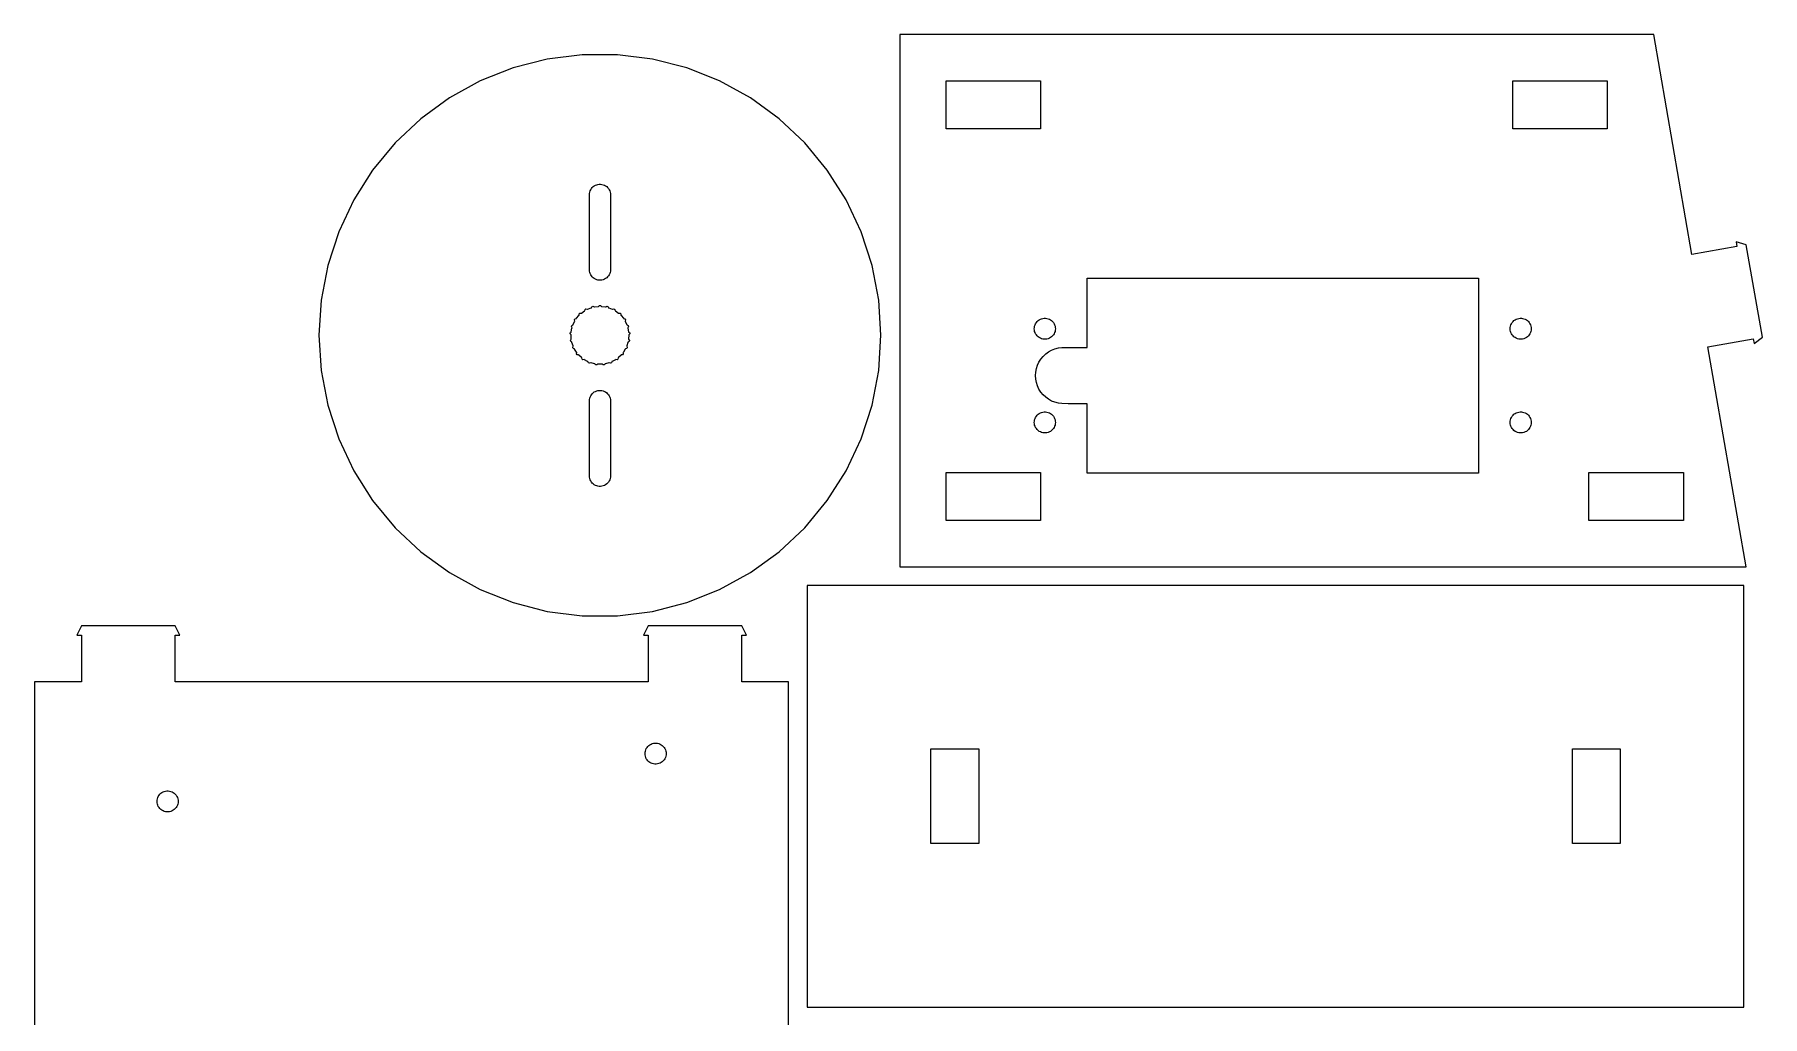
# Model space of a CAD drawing. Header units: metres. Extents: x -90 to 94, y -109 to 116.
# Drawn here: x -90.4 to 94.1, y 10.8 to 115.6 of the extents above; entities that cross this region are included whole.
import ezdxf

# ---------------------------------------------------------------- set-up
doc = ezdxf.new("R2010")
doc.units = ezdxf.units.M

msp = doc.modelspace()

# ---------------------------------------------------------------- linework, layer by layer
for p, q in [((82.5, 115.6), (2, 115.6)), ((2, 115.6), (2, 58.8)), ((86.5762, 92.1263), (82.5, 115.6)), ((-35.6214, 112.969), (-39.2705, 112.032)), ((-31.8837, 113.441), (-35.6214, 112.969)), ((-28.1163, 113.441), (-31.8837, 113.441)), ((-24.3786, 112.969), (-28.1163, 113.441)), ((-20.7295, 112.032), (-24.3786, 112.969)), ((-39.2705, 112.032), (-42.7734, 110.645)), ((-17.2266, 110.645), (-20.7295, 112.032)), ((-42.7734, 110.645), (-46.0748, 108.83)), ((-13.9252, 108.83), (-17.2266, 110.645)), ((6.95001, 105.55), (6.95001, 110.65)), ((6.95001, 110.65), (17.05, 110.65)), ((17.05, 110.65), (17.05, 105.55)), ((67.45, 105.55), (67.45, 110.65)), ((67.45, 110.65), (77.55, 110.65)), ((77.55, 110.65), (77.55, 105.55)), ((-46.0748, 108.83), (-49.1227, 106.615)), ((-10.8773, 106.615), (-13.9252, 108.83)), ((-49.1227, 106.615), (-51.8691, 104.036)), ((-8.13094, 104.036), (-10.8773, 106.615)), ((17.05, 105.55), (6.95001, 105.55)), ((77.55, 105.55), (67.45, 105.55)), ((-51.8691, 104.036), (-54.2705, 101.134)), ((-5.72949, 101.134), (-8.13094, 104.036)), ((-54.2705, 101.134), (-56.2892, 97.9526)), ((-30.2108, 99.6051), (-30.0706, 99.6228)), ((-30.0706, 99.6228), (-29.9294, 99.6228)), ((-29.9294, 99.6228), (-29.7892, 99.6051)), ((-3.7108, 97.9526), (-5.72949, 101.134)), ((-56.2892, 97.9526), (-57.8933, 94.5437)), ((-31.125, 98.5), (-31.1161, 98.641)), ((-31.125, 90.5), (-31.125, 98.5)), ((-31.1161, 98.641), (-31.0897, 98.7798)), ((-31.0897, 98.7798), (-31.046, 98.9141)), ((-31.046, 98.9141), (-30.9858, 99.042)), ((-30.9858, 99.042), (-30.9101, 99.1613)), ((-30.9101, 99.1613), (-30.8201, 99.2701)), ((-30.8201, 99.2701), (-30.7171, 99.3668)), ((-30.7171, 99.3668), (-30.6028, 99.4499)), ((-30.6028, 99.4499), (-30.479, 99.5179)), ((-30.479, 99.5179), (-30.3476, 99.5699)), ((-30.3476, 99.5699), (-30.2108, 99.6051)), ((-29.7892, 99.6051), (-29.6524, 99.5699)), ((-29.6524, 99.5699), (-29.521, 99.5179)), ((-29.521, 99.5179), (-29.3972, 99.4499)), ((-29.3972, 99.4499), (-29.2829, 99.3668)), ((-29.2829, 99.3668), (-29.1799, 99.2701)), ((-29.1799, 99.2701), (-29.0899, 99.1613)), ((-29.0899, 99.1613), (-29.0142, 99.042)), ((-29.0142, 99.042), (-28.954, 98.9141)), ((-28.954, 98.9141), (-28.9103, 98.7798)), ((-28.9103, 98.7798), (-28.8839, 98.641)), ((-28.8839, 98.641), (-28.875, 98.5)), ((-28.875, 98.5), (-28.875, 90.5)), ((-2.10671, 94.5437), (-3.7108, 97.9526)), ((-57.8933, 94.5437), (-59.0575, 90.9607)), ((-0.94251, 90.9607), (-2.10671, 94.5437)), ((91.3889, 92.9749), (86.5762, 92.1263)), ((92.3737, 93.1486), (91.3021, 93.4673)), ((91.3021, 93.4673), (91.3889, 92.9749)), ((94.1102, 83.3005), (92.3737, 93.1486)), ((-59.0575, 90.9607), (-59.7634, 87.26)), ((-31.1161, 90.359), (-31.125, 90.5)), ((-28.875, 90.5), (-28.8839, 90.359)), ((-0.23656, 87.26), (-0.94251, 90.9607)), ((-31.0897, 90.2202), (-31.1161, 90.359)), ((-31.046, 90.0859), (-31.0897, 90.2202)), ((-30.9858, 89.958), (-31.046, 90.0859)), ((-30.9101, 89.8387), (-30.9858, 89.958)), ((-30.8201, 89.7299), (-30.9101, 89.8387)), ((-30.7171, 89.6332), (-30.8201, 89.7299)), ((-30.6028, 89.5501), (-30.7171, 89.6332)), ((-30.479, 89.4821), (-30.6028, 89.5501)), ((-30.3476, 89.4301), (-30.479, 89.4821)), ((-30.2108, 89.3949), (-30.3476, 89.4301)), ((-30.0706, 89.3772), (-30.2108, 89.3949)), ((-29.9294, 89.3772), (-30.0706, 89.3772)), ((-29.7892, 89.3949), (-29.9294, 89.3772)), ((-29.6524, 89.4301), (-29.7892, 89.3949)), ((-29.521, 89.4821), (-29.6524, 89.4301)), ((-29.3972, 89.5501), (-29.521, 89.4821)), ((-29.2829, 89.6332), (-29.3972, 89.5501)), ((-29.1799, 89.7299), (-29.2829, 89.6332)), ((-29.0899, 89.8387), (-29.1799, 89.7299)), ((-29.0142, 89.958), (-29.0899, 89.8387)), ((-28.954, 90.0859), (-29.0142, 89.958)), ((-28.9103, 90.2202), (-28.954, 90.0859)), ((-28.8839, 90.359), (-28.9103, 90.2202)), ((22, 82.2), (22, 89.6)), ((22, 89.6), (63.8, 89.6)), ((63.8, 89.6), (63.8, 68.8)), ((-59.7634, 87.26), (-60, 83.5)), ((0, 83.5), (-0.23656, 87.26)), ((-32.8707, 84.6366), (-32.7056, 84.9874)), ((-32.7181, 85.1657), (-32.6645, 85.2501)), ((-32.6853, 85.0193), (-32.7181, 85.1657)), ((-32.7056, 84.9874), (-32.6853, 85.0193)), ((-32.6645, 85.2501), (-32.5181, 85.2829)), ((-32.5181, 85.2829), (-32.4978, 85.3148)), ((-32.4978, 85.3148), (-32.2507, 85.6135)), ((-32.2507, 85.6135), (-32.2231, 85.6394)), ((-32.2231, 85.6394), (-32.2184, 85.7894)), ((-32.2184, 85.7894), (-32.1455, 85.8578)), ((-32.1455, 85.8578), (-31.9956, 85.8531)), ((-31.9956, 85.8531), (-31.968, 85.879)), ((-31.968, 85.879), (-31.6544, 86.1069)), ((-31.6544, 86.1069), (-31.6212, 86.1251)), ((-31.6212, 86.1251), (-31.5794, 86.2691)), ((-31.5794, 86.2691), (-31.4918, 86.3173)), ((-31.4918, 86.3173), (-31.3477, 86.2754)), ((-31.3477, 86.2754), (-31.3146, 86.2937)), ((-31.3146, 86.2937), (-30.9541, 86.4364)), ((-30.9541, 86.4364), (-30.9175, 86.4458)), ((-30.9175, 86.4458), (-30.8411, 86.5749)), ((-30.8411, 86.5749), (-30.7443, 86.5998)), ((-30.7443, 86.5998), (-30.6151, 86.5234)), ((-30.6151, 86.5234), (-30.5785, 86.5328)), ((-30.5785, 86.5328), (-30.1939, 86.5814)), ((-30.1939, 86.5814), (-30.1561, 86.5814)), ((-30.1561, 86.5814), (-30.05, 86.6875)), ((-30.05, 86.6875), (-29.95, 86.6875)), ((-29.95, 86.6875), (-29.8439, 86.5814)), ((-29.8439, 86.5814), (-29.8061, 86.5814)), ((-29.8061, 86.5814), (-29.4215, 86.5328)), ((-29.4215, 86.5328), (-29.3849, 86.5234)), ((-29.3849, 86.5234), (-29.2557, 86.5998)), ((-29.2557, 86.5998), (-29.1589, 86.5749)), ((-29.1589, 86.5749), (-29.0825, 86.4458)), ((-29.0825, 86.4458), (-29.0459, 86.4364)), ((-29.0459, 86.4364), (-28.6854, 86.2937)), ((-28.6854, 86.2937), (-28.6523, 86.2754)), ((-28.6523, 86.2754), (-28.5082, 86.3173)), ((-28.5082, 86.3173), (-28.4206, 86.2691)), ((-28.4206, 86.2691), (-28.3788, 86.1251)), ((-28.3788, 86.1251), (-28.3456, 86.1069)), ((-28.3456, 86.1069), (-28.032, 85.879)), ((-28.032, 85.879), (-28.0044, 85.8531)), ((-28.0044, 85.8531), (-27.8545, 85.8578)), ((-27.8545, 85.8578), (-27.7816, 85.7894)), ((-27.7816, 85.7894), (-27.7769, 85.6394)), ((-27.7769, 85.6394), (-27.7493, 85.6135)), ((-27.7493, 85.6135), (-27.5022, 85.3148)), ((-27.5022, 85.3148), (-27.4819, 85.2829)), ((-27.4819, 85.2829), (-27.3355, 85.2501)), ((-27.3355, 85.2501), (-27.2819, 85.1657)), ((-27.2819, 85.1657), (-27.3147, 85.0193)), ((-27.3147, 85.0193), (-27.2944, 84.9874)), ((-27.2944, 84.9874), (-27.1293, 84.6366)), ((16.5142, 84.742), (16.5899, 84.8612)), ((16.5899, 84.8612), (16.6799, 84.9701)), ((16.6799, 84.9701), (16.7829, 85.0668)), ((16.7829, 85.0668), (16.8972, 85.1499)), ((16.8972, 85.1499), (17.021, 85.2179)), ((17.021, 85.2179), (17.1524, 85.2699)), ((17.1524, 85.2699), (17.2892, 85.3051)), ((17.2892, 85.3051), (17.4294, 85.3228)), ((17.4294, 85.3228), (17.5706, 85.3228)), ((17.5706, 85.3228), (17.7108, 85.3051)), ((17.7108, 85.3051), (17.8477, 85.2699)), ((17.8477, 85.2699), (17.979, 85.2179)), ((17.979, 85.2179), (18.1028, 85.1499)), ((18.1028, 85.1499), (18.2171, 85.0668)), ((18.2171, 85.0668), (18.3201, 84.9701)), ((18.3201, 84.9701), (18.4102, 84.8612)), ((18.4102, 84.8612), (18.4859, 84.742)), ((67.3141, 84.742), (67.3898, 84.8612)), ((67.3898, 84.8612), (67.4799, 84.9701)), ((67.4799, 84.9701), (67.5829, 85.0668)), ((67.5829, 85.0668), (67.6972, 85.1499)), ((67.6972, 85.1499), (67.821, 85.2179)), ((67.821, 85.2179), (67.9523, 85.2699)), ((67.9523, 85.2699), (68.0892, 85.3051)), ((68.0892, 85.3051), (68.2294, 85.3228)), ((68.2294, 85.3228), (68.3706, 85.3228)), ((68.3706, 85.3228), (68.5108, 85.3051)), ((68.5108, 85.3051), (68.6476, 85.2699)), ((68.6476, 85.2699), (68.779, 85.2179)), ((68.779, 85.2179), (68.9028, 85.1499)), ((68.9028, 85.1499), (69.0171, 85.0668)), ((69.0171, 85.0668), (69.1201, 84.9701)), ((69.1201, 84.9701), (69.2101, 84.8612)), ((69.2101, 84.8612), (69.2858, 84.742)), ((-60, 83.5), (-59.7634, 79.74)), ((-33.1843, 83.6503), (-33.1781, 83.75)), ((-33.0851, 83.5377), (-33.1843, 83.6503)), ((-33.1781, 83.75), (-33.0655, 83.8492)), ((-33.1404, 82.9518), (-33.0561, 83.0759)), ((-33.0875, 83.5), (-33.0851, 83.5377)), ((-33.0632, 83.113), (-33.0875, 83.5)), ((-33.0655, 83.8492), (-33.0632, 83.887)), ((-33.0632, 83.887), (-32.9905, 84.2678)), ((-33.0561, 83.0759), (-33.0632, 83.113)), ((-33.0469, 84.4374), (-33.016, 84.5325)), ((-32.9788, 84.3038), (-33.0469, 84.4374)), ((-33.016, 84.5325), (-32.8824, 84.6006)), ((-32.9905, 84.2678), (-32.9788, 84.3038)), ((-32.8824, 84.6006), (-32.8707, 84.6366)), ((-27.1293, 84.6366), (-27.1176, 84.6006)), ((-27.1176, 84.6006), (-26.984, 84.5325)), ((-26.9531, 84.4374), (-27.0212, 84.3038)), ((-27.0212, 84.3038), (-27.0095, 84.2678)), ((-27.0095, 84.2678), (-26.9368, 83.887)), ((-26.984, 84.5325), (-26.9531, 84.4374)), ((-26.9368, 83.113), (-26.9439, 83.0759)), ((-26.9439, 83.0759), (-26.8596, 82.9518)), ((-26.9368, 83.887), (-26.9345, 83.8492)), ((-26.9125, 83.5), (-26.9368, 83.113)), ((-26.9345, 83.8492), (-26.8219, 83.75)), ((-26.8157, 83.6503), (-26.9149, 83.5377)), ((-26.9149, 83.5377), (-26.9125, 83.5)), ((-26.8219, 83.75), (-26.8157, 83.6503)), ((-0.23656, 79.74), (0, 83.5)), ((16.375, 84.2), (16.3839, 84.341)), ((16.3839, 84.059), (16.375, 84.2)), ((16.3839, 84.341), (16.4104, 84.4798)), ((16.4104, 83.9202), (16.3839, 84.059)), ((16.4104, 84.4798), (16.454, 84.6141)), ((16.454, 83.7859), (16.4104, 83.9202)), ((16.454, 84.6141), (16.5142, 84.742)), ((16.5142, 83.658), (16.454, 83.7859)), ((16.5899, 83.5387), (16.5142, 83.658)), ((16.6799, 83.4299), (16.5899, 83.5387)), ((16.7829, 83.3332), (16.6799, 83.4299)), ((16.8972, 83.2501), (16.7829, 83.3332)), ((17.021, 83.1821), (16.8972, 83.2501)), ((17.1524, 83.13), (17.021, 83.1821)), ((17.2892, 83.0949), (17.1524, 83.13)), ((17.4294, 83.0772), (17.2892, 83.0949)), ((17.5706, 83.0772), (17.4294, 83.0772)), ((17.7108, 83.0949), (17.5706, 83.0772)), ((17.8477, 83.13), (17.7108, 83.0949)), ((17.979, 83.1821), (17.8477, 83.13)), ((18.1028, 83.2501), (17.979, 83.1821)), ((18.2171, 83.3332), (18.1028, 83.2501)), ((18.3201, 83.4299), (18.2171, 83.3332)), ((18.4102, 83.5387), (18.3201, 83.4299)), ((18.4859, 83.658), (18.4102, 83.5387)), ((18.4859, 84.742), (18.546, 84.6141)), ((18.546, 83.7859), (18.4859, 83.658)), ((18.546, 84.6141), (18.5897, 84.4798)), ((18.5897, 83.9202), (18.546, 83.7859)), ((18.5897, 84.4798), (18.6161, 84.341)), ((18.6161, 84.059), (18.5897, 83.9202)), ((18.6161, 84.341), (18.625, 84.2)), ((18.625, 84.2), (18.6161, 84.059)), ((67.175, 84.2), (67.1839, 84.341)), ((67.1839, 84.059), (67.175, 84.2)), ((67.1839, 84.341), (67.2103, 84.4798)), ((67.2103, 83.9202), (67.1839, 84.059)), ((67.2103, 84.4798), (67.254, 84.6141)), ((67.254, 83.7859), (67.2103, 83.9202)), ((67.254, 84.6141), (67.3141, 84.742)), ((67.3141, 83.658), (67.254, 83.7859)), ((67.3898, 83.5387), (67.3141, 83.658)), ((67.4799, 83.4299), (67.3898, 83.5387)), ((67.5829, 83.3332), (67.4799, 83.4299)), ((67.6972, 83.2501), (67.5829, 83.3332)), ((67.821, 83.1821), (67.6972, 83.2501)), ((67.9523, 83.13), (67.821, 83.1821)), ((68.0892, 83.0949), (67.9523, 83.13)), ((68.2294, 83.0772), (68.0892, 83.0949)), ((68.3706, 83.0772), (68.2294, 83.0772)), ((68.5108, 83.0949), (68.3706, 83.0772)), ((68.6476, 83.13), (68.5108, 83.0949)), ((68.779, 83.1821), (68.6476, 83.13)), ((68.9028, 83.2501), (68.779, 83.1821)), ((69.0171, 83.3332), (68.9028, 83.2501)), ((69.1201, 83.4299), (69.0171, 83.3332)), ((69.2101, 83.5387), (69.1201, 83.4299)), ((69.2858, 83.658), (69.2101, 83.5387)), ((69.2858, 84.742), (69.346, 84.6141)), ((69.346, 83.7859), (69.2858, 83.658)), ((69.346, 84.6141), (69.3896, 84.4798)), ((69.3896, 83.9202), (69.346, 83.7859)), ((69.3896, 84.4798), (69.4161, 84.341)), ((69.4161, 84.059), (69.3896, 83.9202)), ((69.4161, 84.341), (69.425, 84.2)), ((69.425, 84.2), (69.4161, 84.059)), ((88.287, 82.2737), (93.1254, 83.1268)), ((93.1254, 83.1268), (93.2122, 82.6344)), ((93.2122, 82.6344), (94.1102, 83.3005)), ((-33.1217, 82.8536), (-33.1404, 82.9518)), ((-32.9976, 82.7693), (-33.1217, 82.8536)), ((-32.9905, 82.7322), (-32.9976, 82.7693)), ((-32.8707, 82.3634), (-32.9905, 82.7322)), ((-32.9054, 82.1881), (-32.8546, 82.3292)), ((-32.8628, 82.0976), (-32.9054, 82.1881)), ((-32.8546, 82.3292), (-32.8707, 82.3634)), ((-32.7217, 82.0468), (-32.8628, 82.0976)), ((-32.7056, 82.0126), (-32.7217, 82.0468)), ((-32.4978, 81.6852), (-32.7056, 82.0126)), ((-32.4737, 81.6561), (-32.4978, 81.6852)), ((-32.4879, 81.5067), (-32.4737, 81.6561)), ((-32.4241, 81.4297), (-32.4879, 81.5067)), ((-32.2748, 81.4156), (-32.4241, 81.4297)), ((-32.2507, 81.3865), (-32.2748, 81.4156)), ((-31.968, 81.121), (-32.2507, 81.3865)), ((-27.7493, 81.3865), (-28.032, 81.121)), ((-27.7252, 81.4156), (-27.7493, 81.3865)), ((-27.5759, 81.4297), (-27.7252, 81.4156)), ((-27.5121, 81.5067), (-27.5759, 81.4297)), ((-27.5022, 81.6852), (-27.5263, 81.6561)), ((-27.5263, 81.6561), (-27.5121, 81.5067)), ((-27.2944, 82.0126), (-27.5022, 81.6852)), ((-27.2783, 82.0468), (-27.2944, 82.0126)), ((-27.1372, 82.0976), (-27.2783, 82.0468)), ((-27.1293, 82.3634), (-27.1454, 82.3292)), ((-27.1454, 82.3292), (-27.0946, 82.1881)), ((-27.0946, 82.1881), (-27.1372, 82.0976)), ((-27.0095, 82.7322), (-27.1293, 82.3634)), ((-27.0024, 82.7693), (-27.0095, 82.7322)), ((-26.8783, 82.8536), (-27.0024, 82.7693)), ((-26.8596, 82.9518), (-26.8783, 82.8536)), ((17.073, 80.9633), (17.3131, 81.2536)), ((17.3131, 81.2536), (17.5877, 81.5115)), ((17.5877, 81.5115), (17.8925, 81.733)), ((17.8925, 81.733), (18.2227, 81.9145)), ((18.2227, 81.9145), (18.573, 82.0532)), ((18.573, 82.0532), (18.9379, 82.1468)), ((18.9379, 82.1468), (19.3116, 82.1941)), ((19.3116, 82.1941), (20, 82.2)), ((20, 82.2), (22, 82.2)), ((92.3632, 58.8), (88.287, 82.2737)), ((-59.7634, 79.74), (-59.0575, 76.0393)), ((-31.9375, 81.0988), (-31.968, 81.121)), ((-31.914, 80.9507), (-31.9375, 81.0988)), ((-31.8331, 80.8919), (-31.914, 80.9507)), ((-31.6849, 80.9154), (-31.8331, 80.8919)), ((-31.6544, 80.8931), (-31.6849, 80.9154)), ((-31.3146, 80.7063), (-31.6544, 80.8931)), ((-31.2795, 80.6924), (-31.3146, 80.7063)), ((-31.2199, 80.5548), (-31.2795, 80.6924)), ((-31.1269, 80.5179), (-31.2199, 80.5548)), ((-30.9892, 80.5775), (-31.1269, 80.5179)), ((-30.9541, 80.5636), (-30.9892, 80.5775)), ((-30.5785, 80.4672), (-30.9541, 80.5636)), ((-30.541, 80.4625), (-30.5785, 80.4672)), ((-30.4491, 80.3439), (-30.541, 80.4625)), ((-30.3499, 80.3314), (-30.4491, 80.3439)), ((-30.2314, 80.4233), (-30.3499, 80.3314)), ((-30.1939, 80.4186), (-30.2314, 80.4233)), ((-29.8061, 80.4186), (-30.1939, 80.4186)), ((-29.7686, 80.4233), (-29.8061, 80.4186)), ((-29.6501, 80.3314), (-29.7686, 80.4233)), ((-29.5509, 80.3439), (-29.6501, 80.3314)), ((-29.459, 80.4625), (-29.5509, 80.3439)), ((-29.4215, 80.4672), (-29.459, 80.4625)), ((-29.0459, 80.5636), (-29.4215, 80.4672)), ((-29.0108, 80.5775), (-29.0459, 80.5636)), ((-28.8731, 80.5179), (-29.0108, 80.5775)), ((-28.7801, 80.5548), (-28.8731, 80.5179)), ((-28.7205, 80.6924), (-28.7801, 80.5548)), ((-28.6854, 80.7063), (-28.7205, 80.6924)), ((-28.3456, 80.8931), (-28.6854, 80.7063)), ((-28.3151, 80.9154), (-28.3456, 80.8931)), ((-28.1669, 80.8919), (-28.3151, 80.9154)), ((-28.086, 80.9507), (-28.1669, 80.8919)), ((-28.0625, 81.0988), (-28.086, 80.9507)), ((-28.032, 81.121), (-28.0625, 81.0988)), ((-0.94251, 76.0393), (-0.23656, 79.74)), ((16.5, 79.2), (16.5237, 79.576)), ((16.5237, 79.576), (16.5943, 79.9461)), ((16.5943, 79.9461), (16.7107, 80.3044)), ((16.7107, 80.3044), (16.8711, 80.6453)), ((16.8711, 80.6453), (17.073, 80.9633)), ((-30.6028, 77.4499), (-30.479, 77.5179)), ((-30.479, 77.5179), (-30.3476, 77.5699)), ((-30.3476, 77.5699), (-30.2108, 77.6051)), ((-30.2108, 77.6051), (-30.0706, 77.6228)), ((-30.0706, 77.6228), (-29.9294, 77.6228)), ((-29.9294, 77.6228), (-29.7892, 77.6051)), ((-29.7892, 77.6051), (-29.6524, 77.5699)), ((-29.6524, 77.5699), (-29.521, 77.5179)), ((-29.521, 77.5179), (-29.3972, 77.4499)), ((16.5237, 78.824), (16.5, 79.2)), ((16.5943, 78.4539), (16.5237, 78.824)), ((16.7107, 78.0956), (16.5943, 78.4539)), ((16.8711, 77.7547), (16.7107, 78.0956)), ((17.073, 77.4366), (16.8711, 77.7547)), ((-59.0575, 76.0393), (-57.8933, 72.4563)), ((-31.125, 76.5), (-31.1161, 76.641)), ((-31.125, 68.5), (-31.125, 76.5)), ((-31.1161, 76.641), (-31.0897, 76.7798)), ((-31.0897, 76.7798), (-31.046, 76.9141)), ((-31.046, 76.9141), (-30.9858, 77.042)), ((-30.9858, 77.042), (-30.9101, 77.1613)), ((-30.9101, 77.1613), (-30.8201, 77.2701)), ((-30.8201, 77.2701), (-30.7171, 77.3668)), ((-30.7171, 77.3668), (-30.6028, 77.4499)), ((-29.3972, 77.4499), (-29.2829, 77.3668)), ((-29.2829, 77.3668), (-29.1799, 77.2701)), ((-29.1799, 77.2701), (-29.0899, 77.1613)), ((-29.0899, 77.1613), (-29.0142, 77.042)), ((-29.0142, 77.042), (-28.954, 76.9141)), ((-28.954, 76.9141), (-28.9103, 76.7798)), ((-28.9103, 76.7798), (-28.8839, 76.641)), ((-28.8839, 76.641), (-28.875, 76.5)), ((-28.875, 76.5), (-28.875, 68.5)), ((-2.10671, 72.4563), (-0.94251, 76.0393)), ((17.3131, 77.1463), (17.073, 77.4366)), ((17.5877, 76.8885), (17.3131, 77.1463)), ((17.8925, 76.667), (17.5877, 76.8885)), ((18.2227, 76.4855), (17.8925, 76.667)), ((18.573, 76.3468), (18.2227, 76.4855)), ((18.9379, 76.2531), (18.573, 76.3468)), ((19.3116, 76.2059), (18.9379, 76.2531)), ((20, 76.2), (19.3116, 76.2059)), ((22, 76.2), (20, 76.2)), ((22, 68.8), (22, 76.2)), ((16.375, 74.2), (16.3839, 74.341)), ((16.3839, 74.059), (16.375, 74.2)), ((16.3839, 74.341), (16.4104, 74.4798)), ((16.4104, 73.9202), (16.3839, 74.059)), ((16.4104, 74.4798), (16.454, 74.6141)), ((16.454, 73.7859), (16.4104, 73.9202)), ((16.454, 74.6141), (16.5142, 74.742)), ((16.5142, 74.742), (16.5899, 74.8612)), ((16.5899, 74.8612), (16.6799, 74.9701)), ((16.6799, 74.9701), (16.7829, 75.0668)), ((16.7829, 75.0668), (16.8972, 75.1499)), ((16.8972, 75.1499), (17.021, 75.2179)), ((17.021, 75.2179), (17.1524, 75.2699)), ((17.1524, 75.2699), (17.2892, 75.3051)), ((17.2892, 75.3051), (17.4294, 75.3228)), ((17.4294, 75.3228), (17.5706, 75.3228)), ((17.5706, 75.3228), (17.7108, 75.3051)), ((17.7108, 75.3051), (17.8477, 75.2699)), ((17.8477, 75.2699), (17.979, 75.2179)), ((17.979, 75.2179), (18.1028, 75.1499)), ((18.1028, 75.1499), (18.2171, 75.0668)), ((18.2171, 75.0668), (18.3201, 74.9701)), ((18.3201, 74.9701), (18.4102, 74.8612)), ((18.4102, 74.8612), (18.4859, 74.742)), ((18.4859, 74.742), (18.546, 74.6141)), ((18.546, 74.6141), (18.5897, 74.4798)), ((18.5897, 73.9202), (18.546, 73.7859)), ((18.5897, 74.4798), (18.6161, 74.341)), ((18.6161, 74.059), (18.5897, 73.9202)), ((18.6161, 74.341), (18.625, 74.2)), ((18.625, 74.2), (18.6161, 74.059)), ((67.175, 74.2), (67.1839, 74.341)), ((67.1839, 74.059), (67.175, 74.2)), ((67.1839, 74.341), (67.2103, 74.4798)), ((67.2103, 73.9202), (67.1839, 74.059)), ((67.2103, 74.4798), (67.254, 74.6141)), ((67.254, 73.7859), (67.2103, 73.9202)), ((67.254, 74.6141), (67.3141, 74.742)), ((67.3141, 74.742), (67.3898, 74.8612)), ((67.3898, 74.8612), (67.4799, 74.9701)), ((67.4799, 74.9701), (67.5829, 75.0668)), ((67.5829, 75.0668), (67.6972, 75.1499)), ((67.6972, 75.1499), (67.821, 75.2179)), ((67.821, 75.2179), (67.9523, 75.2699)), ((67.9523, 75.2699), (68.0892, 75.3051)), ((68.0892, 75.3051), (68.2294, 75.3228)), ((68.2294, 75.3228), (68.3706, 75.3228)), ((68.3706, 75.3228), (68.5108, 75.3051)), ((68.5108, 75.3051), (68.6476, 75.2699)), ((68.6476, 75.2699), (68.779, 75.2179)), ((68.779, 75.2179), (68.9028, 75.1499)), ((68.9028, 75.1499), (69.0171, 75.0668)), ((69.0171, 75.0668), (69.1201, 74.9701)), ((69.1201, 74.9701), (69.2101, 74.8612)), ((69.2101, 74.8612), (69.2858, 74.742)), ((69.2858, 74.742), (69.346, 74.6141)), ((69.346, 74.6141), (69.3896, 74.4798)), ((69.3896, 73.9202), (69.346, 73.7859)), ((69.3896, 74.4798), (69.4161, 74.341)), ((69.4161, 74.059), (69.3896, 73.9202)), ((69.4161, 74.341), (69.425, 74.2)), ((69.425, 74.2), (69.4161, 74.059)), ((-57.8933, 72.4563), (-56.2892, 69.0474)), ((-3.7108, 69.0474), (-2.10671, 72.4563)), ((16.5142, 73.658), (16.454, 73.7859)), ((16.5899, 73.5387), (16.5142, 73.658)), ((16.6799, 73.4299), (16.5899, 73.5387)), ((16.7829, 73.3332), (16.6799, 73.4299)), ((16.8972, 73.2501), (16.7829, 73.3332)), ((17.021, 73.1821), (16.8972, 73.2501)), ((17.1524, 73.13), (17.021, 73.1821)), ((17.2892, 73.0949), (17.1524, 73.13)), ((17.4294, 73.0772), (17.2892, 73.0949)), ((17.5706, 73.0772), (17.4294, 73.0772)), ((17.7108, 73.0949), (17.5706, 73.0772)), ((17.8477, 73.13), (17.7108, 73.0949)), ((17.979, 73.1821), (17.8477, 73.13)), ((18.1028, 73.2501), (17.979, 73.1821)), ((18.2171, 73.3332), (18.1028, 73.2501)), ((18.3201, 73.4299), (18.2171, 73.3332)), ((18.4102, 73.5387), (18.3201, 73.4299)), ((18.4859, 73.658), (18.4102, 73.5387)), ((18.546, 73.7859), (18.4859, 73.658)), ((67.3141, 73.658), (67.254, 73.7859)), ((67.3898, 73.5387), (67.3141, 73.658)), ((67.4799, 73.4299), (67.3898, 73.5387)), ((67.5829, 73.3332), (67.4799, 73.4299)), ((67.6972, 73.2501), (67.5829, 73.3332)), ((67.821, 73.1821), (67.6972, 73.2501)), ((67.9523, 73.13), (67.821, 73.1821)), ((68.0892, 73.0949), (67.9523, 73.13)), ((68.2294, 73.0772), (68.0892, 73.0949)), ((68.3706, 73.0772), (68.2294, 73.0772)), ((68.5108, 73.0949), (68.3706, 73.0772)), ((68.6476, 73.13), (68.5108, 73.0949)), ((68.779, 73.1821), (68.6476, 73.13)), ((68.9028, 73.2501), (68.779, 73.1821)), ((69.0171, 73.3332), (68.9028, 73.2501)), ((69.1201, 73.4299), (69.0171, 73.3332)), ((69.2101, 73.5387), (69.1201, 73.4299)), ((69.2858, 73.658), (69.2101, 73.5387)), ((69.346, 73.7859), (69.2858, 73.658)), ((-56.2892, 69.0474), (-54.2705, 65.8664)), ((-31.1161, 68.359), (-31.125, 68.5)), ((-31.0897, 68.2202), (-31.1161, 68.359)), ((-28.8839, 68.359), (-28.9103, 68.2202)), ((-28.875, 68.5), (-28.8839, 68.359)), ((-5.72949, 65.8664), (-3.7108, 69.0474)), ((6.95001, 63.75), (6.95001, 68.85)), ((6.95001, 68.85), (17.05, 68.85)), ((17.05, 68.85), (17.05, 63.75)), ((63.8, 68.8), (22, 68.8)), ((75.5767, 63.75), (75.5767, 68.85)), ((75.5767, 68.85), (85.6767, 68.85)), ((85.6767, 68.85), (85.6767, 63.75)), ((-31.046, 68.0859), (-31.0897, 68.2202)), ((-30.9858, 67.958), (-31.046, 68.0859)), ((-30.9101, 67.8387), (-30.9858, 67.958)), ((-30.8201, 67.7299), (-30.9101, 67.8387)), ((-30.7171, 67.6332), (-30.8201, 67.7299)), ((-30.6028, 67.5501), (-30.7171, 67.6332)), ((-30.479, 67.4821), (-30.6028, 67.5501)), ((-30.3476, 67.4301), (-30.479, 67.4821)), ((-30.2108, 67.3949), (-30.3476, 67.4301)), ((-30.0706, 67.3772), (-30.2108, 67.3949)), ((-29.9294, 67.3772), (-30.0706, 67.3772)), ((-29.7892, 67.3949), (-29.9294, 67.3772)), ((-29.6524, 67.4301), (-29.7892, 67.3949)), ((-29.521, 67.4821), (-29.6524, 67.4301)), ((-29.3972, 67.5501), (-29.521, 67.4821)), ((-29.2829, 67.6332), (-29.3972, 67.5501)), ((-29.1799, 67.7299), (-29.2829, 67.6332)), ((-29.0899, 67.8387), (-29.1799, 67.7299)), ((-29.0142, 67.958), (-29.0899, 67.8387)), ((-28.954, 68.0859), (-29.0142, 67.958)), ((-28.9103, 68.2202), (-28.954, 68.0859)), ((-54.2705, 65.8664), (-51.8691, 62.9636)), ((-8.13094, 62.9636), (-5.72949, 65.8664)), ((-51.8691, 62.9636), (-49.1227, 60.3846)), ((-10.8773, 60.3846), (-8.13094, 62.9636)), ((17.05, 63.75), (6.95001, 63.75)), ((85.6767, 63.75), (75.5767, 63.75)), ((-49.1227, 60.3846), (-46.0748, 58.1702)), ((-13.9252, 58.1702), (-10.8773, 60.3846)), ((-46.0748, 58.1702), (-42.7734, 56.3552)), ((-17.2266, 56.3552), (-13.9252, 58.1702)), ((2, 58.8), (92.3632, 58.8)), ((-42.7734, 56.3552), (-39.2705, 54.9683)), ((-20.7295, 54.9683), (-17.2266, 56.3552)), ((92.1368, 56.8), (-7.86322, 56.8)), ((-7.86322, 56.8), (-7.86322, 11.8)), ((92.1368, 11.8), (92.1368, 56.8)), ((-39.2705, 54.9683), (-35.6214, 54.0314)), ((-35.6214, 54.0314), (-31.8837, 53.5592)), ((-31.8837, 53.5592), (-28.1163, 53.5592)), ((-28.1163, 53.5592), (-24.3786, 54.0314)), ((-24.3786, 54.0314), (-20.7295, 54.9683)), ((-85.3632, 52.5), (-85.8632, 51.5)), ((-75.3632, 52.5), (-85.3632, 52.5)), ((-74.8632, 51.5), (-75.3632, 52.5)), ((-24.8632, 52.5), (-25.3632, 51.5)), ((-14.8632, 52.5), (-24.8632, 52.5)), ((-14.3632, 51.5), (-14.8632, 52.5)), ((-85.8632, 51.5), (-85.3632, 51.5)), ((-85.3632, 51.5), (-85.3632, 46.5)), ((-75.3632, 46.5), (-75.3632, 51.5)), ((-75.3632, 51.5), (-74.8632, 51.5)), ((-25.3632, 51.5), (-24.8632, 51.5)), ((-24.8632, 51.5), (-24.8632, 46.5)), ((-14.8632, 46.5), (-14.8632, 51.5)), ((-14.8632, 51.5), (-14.3632, 51.5)), ((-85.3632, 46.5), (-90.3632, 46.5)), ((-90.3632, 46.5), (-90.3632, -17)), ((-24.8632, 46.5), (-75.3632, 46.5)), ((-9.86322, 46.5), (-14.8632, 46.5)), ((-9.86322, -17), (-9.86322, 46.5)), ((-25.1882, 38.85), (-25.1794, 38.991)), ((-25.1794, 38.709), (-25.1882, 38.85)), ((-25.1794, 38.991), (-25.1529, 39.1298)), ((-25.1529, 39.1298), (-25.1092, 39.2641)), ((-25.1092, 39.2641), (-25.0491, 39.392)), ((-25.0491, 39.392), (-24.9734, 39.5112)), ((-24.9734, 39.5112), (-24.8833, 39.6201)), ((-24.8833, 39.6201), (-24.7803, 39.7168)), ((-24.7803, 39.7168), (-24.666, 39.7999)), ((-24.666, 39.7999), (-24.5422, 39.8679)), ((-24.5422, 39.8679), (-24.4109, 39.9199)), ((-24.4109, 39.9199), (-24.274, 39.9551)), ((-24.274, 39.9551), (-24.1339, 39.9728)), ((-24.1339, 39.9728), (-23.9926, 39.9728)), ((-23.9926, 39.9728), (-23.8524, 39.9551)), ((-23.8524, 39.9551), (-23.7156, 39.9199)), ((-23.7156, 39.9199), (-23.5842, 39.8679)), ((-23.5842, 39.8679), (-23.4604, 39.7999)), ((-23.4604, 39.7999), (-23.3461, 39.7168)), ((-23.3461, 39.7168), (-23.2431, 39.6201)), ((-23.2431, 39.6201), (-23.1531, 39.5112)), ((-23.1531, 39.5112), (-23.0774, 39.392)), ((-23.0774, 39.392), (-23.0172, 39.2641)), ((-23.0172, 39.2641), (-22.9736, 39.1298)), ((-22.9736, 39.1298), (-22.9471, 38.991)), ((-22.9471, 38.991), (-22.9382, 38.85)), ((-22.9382, 38.85), (-22.9471, 38.709)), ((5.33678, 29.25), (5.33678, 39.35)), ((5.33678, 39.35), (10.4368, 39.35)), ((10.4368, 39.35), (10.4368, 29.25)), ((73.8368, 29.25), (73.8368, 39.35)), ((73.8368, 39.35), (78.9368, 39.35)), ((78.9368, 39.35), (78.9368, 29.25)), ((-25.1529, 38.5702), (-25.1794, 38.709)), ((-25.1092, 38.4359), (-25.1529, 38.5702)), ((-25.0491, 38.308), (-25.1092, 38.4359)), ((-24.9734, 38.1887), (-25.0491, 38.308)), ((-24.8833, 38.0799), (-24.9734, 38.1887)), ((-24.7803, 37.9832), (-24.8833, 38.0799)), ((-24.666, 37.9001), (-24.7803, 37.9832)), ((-24.5422, 37.8321), (-24.666, 37.9001)), ((-24.4109, 37.78), (-24.5422, 37.8321)), ((-24.274, 37.7449), (-24.4109, 37.78)), ((-24.1339, 37.7272), (-24.274, 37.7449)), ((-23.9926, 37.7272), (-24.1339, 37.7272)), ((-23.8524, 37.7449), (-23.9926, 37.7272)), ((-23.7156, 37.78), (-23.8524, 37.7449)), ((-23.5842, 37.8321), (-23.7156, 37.78)), ((-23.4604, 37.9001), (-23.5842, 37.8321)), ((-23.3461, 37.9832), (-23.4604, 37.9001)), ((-23.2431, 38.0799), (-23.3461, 37.9832)), ((-23.1531, 38.1887), (-23.2431, 38.0799)), ((-23.0774, 38.308), (-23.1531, 38.1887)), ((-23.0172, 38.4359), (-23.0774, 38.308)), ((-22.9736, 38.5702), (-23.0172, 38.4359)), ((-22.9471, 38.709), (-22.9736, 38.5702)), ((-77.2882, 33.75), (-77.2793, 33.891)), ((-77.2793, 33.609), (-77.2882, 33.75)), ((-77.2793, 33.891), (-77.2529, 34.0298)), ((-77.2529, 33.4702), (-77.2793, 33.609)), ((-77.2529, 34.0298), (-77.2092, 34.1641)), ((-77.2092, 33.3358), (-77.2529, 33.4702)), ((-77.2092, 34.1641), (-77.1491, 34.292)), ((-77.1491, 33.208), (-77.2092, 33.3358)), ((-77.1491, 34.292), (-77.0734, 34.4112)), ((-77.0734, 33.0887), (-77.1491, 33.208)), ((-77.0734, 34.4112), (-76.9833, 34.5201)), ((-76.9833, 34.5201), (-76.8803, 34.6168)), ((-76.8803, 34.6168), (-76.766, 34.6999)), ((-76.766, 34.6999), (-76.6422, 34.7679)), ((-76.6422, 34.7679), (-76.5109, 34.8199)), ((-76.5109, 34.8199), (-76.374, 34.8551)), ((-76.374, 34.8551), (-76.2339, 34.8728)), ((-76.2339, 34.8728), (-76.0926, 34.8728)), ((-76.0926, 34.8728), (-75.9524, 34.8551)), ((-75.9524, 34.8551), (-75.8156, 34.8199)), ((-75.8156, 34.8199), (-75.6842, 34.7679)), ((-75.6842, 34.7679), (-75.5604, 34.6999)), ((-75.5604, 34.6999), (-75.4461, 34.6168)), ((-75.4461, 34.6168), (-75.3431, 34.5201)), ((-75.3431, 34.5201), (-75.2531, 34.4112)), ((-75.2531, 34.4112), (-75.1774, 34.292)), ((-75.1774, 33.208), (-75.2531, 33.0887)), ((-75.1774, 34.292), (-75.1172, 34.1641)), ((-75.1172, 33.3358), (-75.1774, 33.208)), ((-75.1172, 34.1641), (-75.0736, 34.0298)), ((-75.0736, 33.4702), (-75.1172, 33.3358)), ((-75.0736, 34.0298), (-75.0471, 33.891)), ((-75.0471, 33.609), (-75.0736, 33.4702)), ((-75.0471, 33.891), (-75.0382, 33.75)), ((-75.0382, 33.75), (-75.0471, 33.609)), ((-76.9833, 32.9799), (-77.0734, 33.0887)), ((-76.8803, 32.8832), (-76.9833, 32.9799)), ((-76.766, 32.8001), (-76.8803, 32.8832)), ((-76.6422, 32.7321), (-76.766, 32.8001)), ((-76.5109, 32.6801), (-76.6422, 32.7321)), ((-76.374, 32.6449), (-76.5109, 32.6801)), ((-76.2339, 32.6272), (-76.374, 32.6449)), ((-76.0926, 32.6272), (-76.2339, 32.6272)), ((-75.9524, 32.6449), (-76.0926, 32.6272)), ((-75.8156, 32.6801), (-75.9524, 32.6449)), ((-75.6842, 32.7321), (-75.8156, 32.6801)), ((-75.5604, 32.8001), (-75.6842, 32.7321)), ((-75.4461, 32.8832), (-75.5604, 32.8001)), ((-75.3431, 32.9799), (-75.4461, 32.8832)), ((-75.2531, 33.0887), (-75.3431, 32.9799)), ((10.4368, 29.25), (5.33678, 29.25)), ((78.9368, 29.25), (73.8368, 29.25)), ((-7.86322, 11.8), (92.1368, 11.8))]:
    msp.add_line(p, q)

doc.saveas('drawing.dxf')
